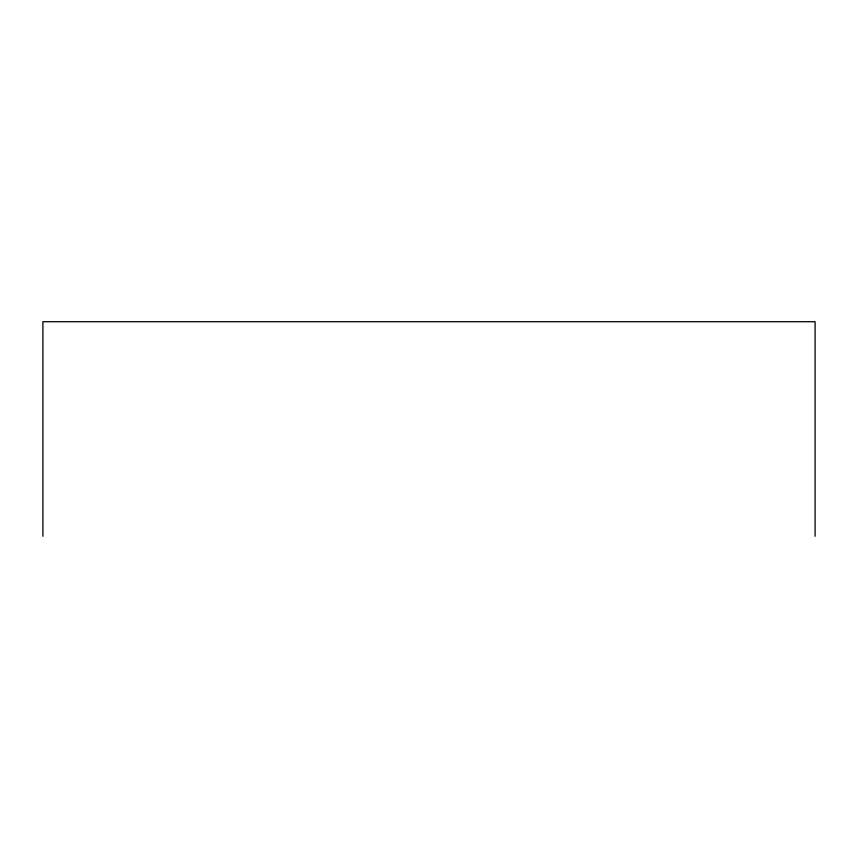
<?xml version="1.0" encoding="UTF-8"?>
<svg xmlns="http://www.w3.org/2000/svg" width="858" height="858" viewBox="0 0 858 858"><rect width="100%" height="100%" fill="white"/><g stroke="black" fill="none" stroke-linecap="round" stroke-linejoin="round"><path stroke-width="1.29" d="M815.1 536.282L815.1 321.718L42.9 321.718L42.9 536.282"/></g></svg>
